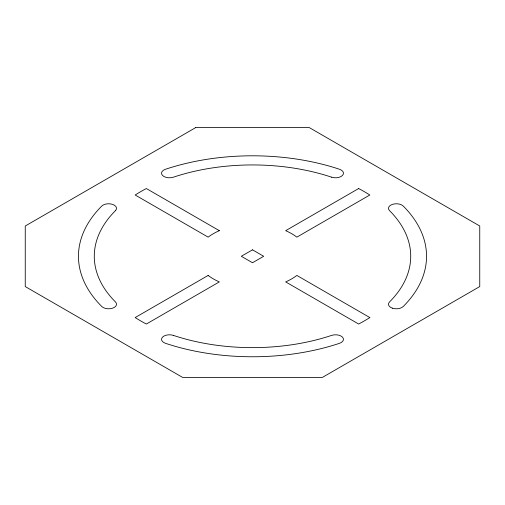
<?xml version="1.0" encoding="UTF-8"?>
<svg xmlns="http://www.w3.org/2000/svg" width="505" height="505" viewBox="0 0 505 505"><rect width="100%" height="100%" fill="white"/><g stroke="black" fill="none" stroke-linecap="round" stroke-linejoin="round"><path stroke-width="0.76" d="M195.688 127.607L25.25 226.006L25.25 286.562L182.576 377.393L322.424 377.393L479.75 286.562L479.75 226.006L309.312 127.607L195.688 127.607M208.148 275.433L135.17 317.563A158.216 91.348 0 0 0 146.355 324.027L219.34 281.891A55.373 31.973 0 0 1 208.148 275.433M252.5 249.823L241.314 256.287L252.5 262.745L263.686 256.287L252.5 249.823M358.645 188.542L285.66 230.678A55.373 31.973 0 0 1 296.852 237.142L369.83 195.006A158.216 91.348 0 0 0 358.645 188.542M219.34 230.678L146.355 188.542A158.216 91.348 0 0 0 135.17 195.006L208.148 237.142A55.373 31.973 0 0 1 219.34 230.678M369.83 317.563L296.852 275.433A55.373 31.973 0 0 1 285.66 281.891L358.645 324.027A158.216 91.348 0 0 0 369.83 317.563M392.417 308.195A7.91 4.57 0 0 0 403.224 306.522A174.042 100.482 0 0 0 403.224 206.046A7.91 4.57 0 0 0 392.417 204.373A7.91 4.57 0 0 0 389.519 210.61A158.216 91.348 0 0 1 389.519 301.958A7.91 4.57 0 0 0 392.417 308.195M173.392 335.396A158.216 91.348 0 0 0 331.608 335.396A7.91 4.57 0 0 1 342.415 337.062A7.91 4.57 0 0 1 339.518 343.305A174.042 100.482 0 0 1 165.482 343.305A7.91 4.57 0 0 1 162.585 337.062A7.91 4.57 0 0 1 173.392 335.396M115.481 210.61A158.216 91.348 0 0 0 115.481 301.958A7.91 4.57 0 0 1 112.583 308.195A7.91 4.57 0 0 1 101.776 306.522A174.042 100.482 0 0 1 101.776 206.046A7.91 4.57 0 0 1 112.583 204.373A7.91 4.57 0 0 1 115.481 210.61M331.608 177.179A158.216 91.348 0 0 0 173.392 177.179A7.91 4.57 0 0 1 162.585 175.506A7.91 4.57 0 0 1 165.482 169.263A174.042 100.482 0 0 1 339.518 169.263A7.91 4.57 0 0 1 342.415 175.506A7.91 4.57 0 0 1 331.608 177.179"/></g></svg>
